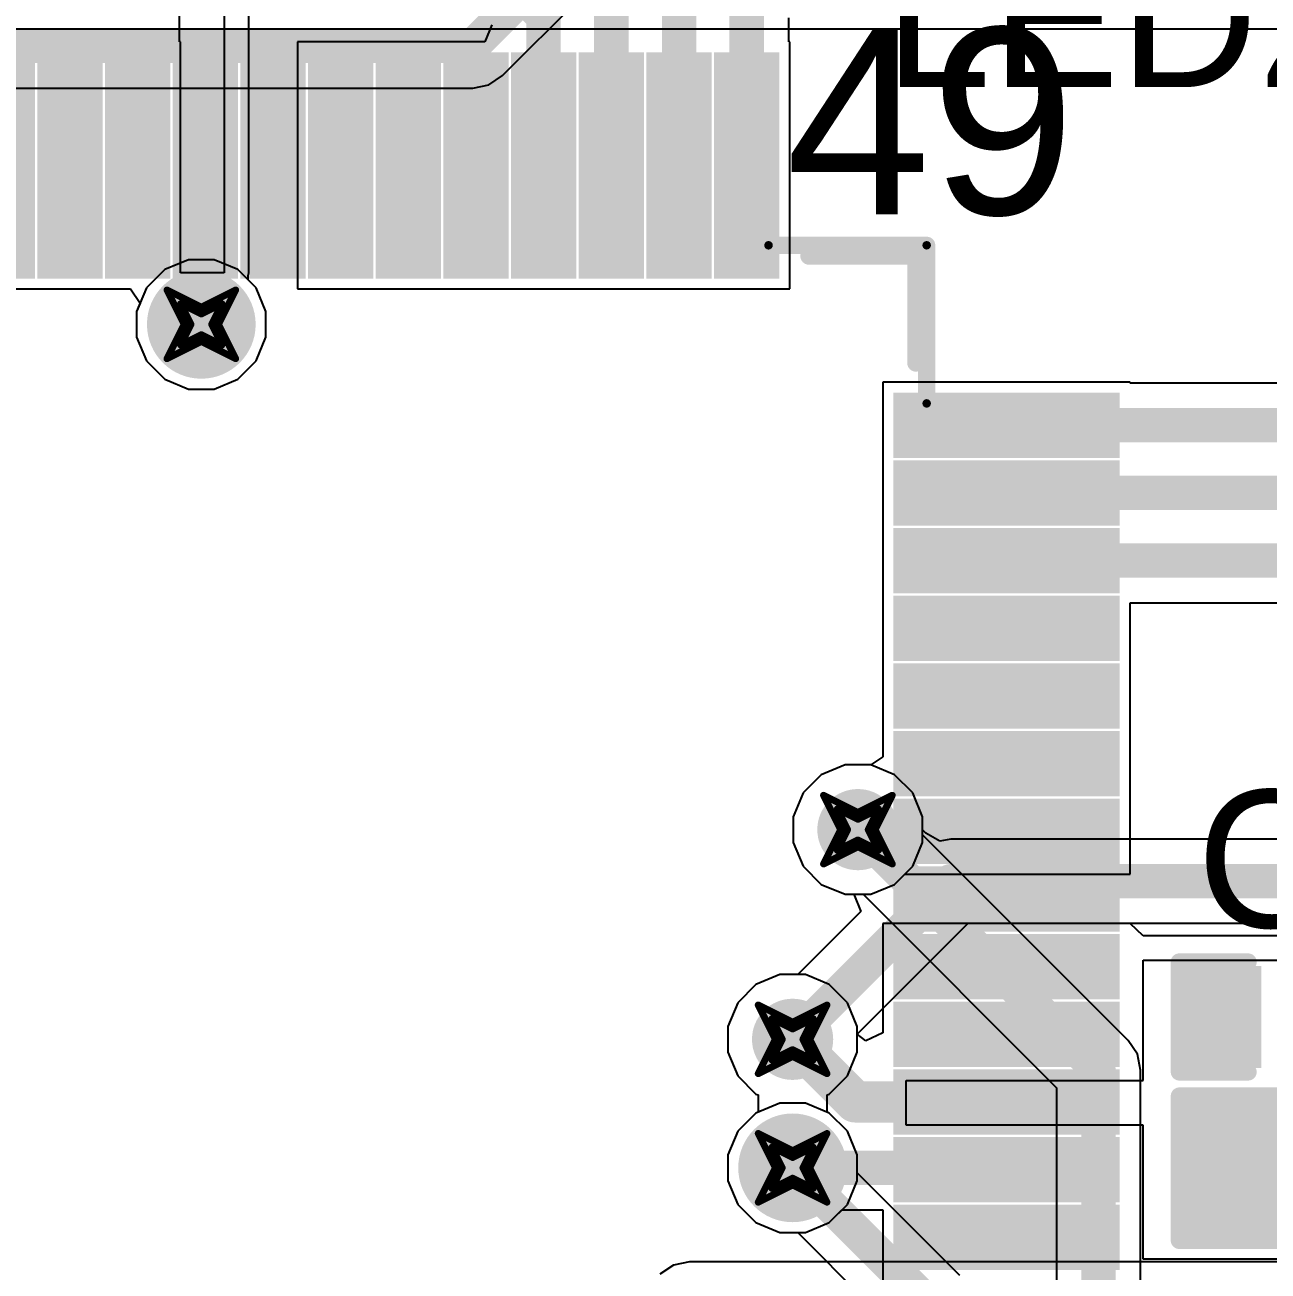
# Model space of a CAD drawing. Header units: inches. Extents: x 0 to 13.9, y -0.2 to 3.4.
# Drawn here: x 1.9377 to 2.2993, y 2.2516 to 2.6141 of the extents above; entities that cross this region are included whole.
import ezdxf

# ---------------------------------------------------------------- set-up
doc = ezdxf.new("R2010")
doc.units = ezdxf.units.IN
doc.header["$MEASUREMENT"] = 0
for name, color, linetype in [('Bottom Layer', 5, 'Continuous'), ('Bottom Solder', 6, 'Continuous'), ('Drill Drawing', 1, 'Continuous'), ('Layer 1', 16, 'Continuous'), ('Layer 2', 76, 'Continuous'), ('Mechanical 4', 56, 'Continuous'), ('Pad Holes', 156, 'Continuous'), ('Top Layer', 1, 'Continuous'), ('Top Overlay', 2, 'Continuous'), ('Top Paste', 8, 'Continuous'), ('Top Solder', 216, 'Continuous'), ('Via Holes', 16, 'Continuous')]:
    doc.layers.add(name, color=color, linetype=linetype)
doc.styles.add('Arial', font='', dxfattribs={"height": 0.2})
doc.styles.get('Arial').set_extended_font_data('Arial')

msp = doc.modelspace()

# ---------------------------------------------------------------- hatches: boundary and pattern name
at = {"layer": 'Bottom Layer'}
h = msp.add_hatch(color=5, dxfattribs=at)
edge = h.paths.add_edge_path()
edge.add_arc((1.989, 2.527), 0.01181, 0, 360)
h = msp.add_hatch(color=5, dxfattribs=at)
edge = h.paths.add_edge_path()
edge.add_arc((2.18, 2.38), 0.01181, 0, 360)
h = msp.add_hatch(color=5, dxfattribs=at)
edge = h.paths.add_edge_path()
edge.add_arc((2.161, 2.319), 0.01181, 0, 360)
h = msp.add_hatch(color=5, dxfattribs=at)
edge = h.paths.add_edge_path()
edge.add_arc((2.161, 2.28161), 0.01181, 0, 360)
at = {"layer": 'Bottom Solder'}
h = msp.add_hatch(color=6, dxfattribs=at)
edge = h.paths.add_edge_path()
edge.add_arc((1.989, 2.527), 0.01581, 0, 360)
h = msp.add_hatch(color=6, dxfattribs=at)
edge = h.paths.add_edge_path()
edge.add_arc((2.161, 2.28161), 0.01581, 0, 360)
at = {"layer": 'Layer 1'}
h = msp.add_hatch(color=16, dxfattribs=at)
edge = h.paths.add_edge_path()
edge.add_arc((1.989, 2.527), 0.01181, 0, 360)
h = msp.add_hatch(color=16, dxfattribs=at)
edge = h.paths.add_edge_path()
edge.add_arc((2.18, 2.38), 0.01181, 0, 360)
h = msp.add_hatch(color=16, dxfattribs=at)
edge = h.paths.add_edge_path()
edge.add_arc((2.161, 2.319), 0.01181, 0, 360)
h = msp.add_hatch(color=16, dxfattribs=at)
edge = h.paths.add_edge_path()
edge.add_arc((2.161, 2.28161), 0.01181, 0, 360)
at = {"layer": 'Layer 2'}
h = msp.add_hatch(color=76, dxfattribs=at)
edge = h.paths.add_edge_path()
edge.add_arc((1.989, 2.527), 0.01181, 0, 360)
h = msp.add_hatch(color=76, dxfattribs=at)
edge = h.paths.add_edge_path()
edge.add_arc((2.18, 2.38), 0.01181, 0, 360)
h = msp.add_hatch(color=76, dxfattribs=at)
edge = h.paths.add_edge_path()
edge.add_arc((2.161, 2.319), 0.01181, 0, 360)
h = msp.add_hatch(color=76, dxfattribs=at)
edge = h.paths.add_edge_path()
edge.add_arc((2.161, 2.28161), 0.01181, 0, 360)
at = {"layer": 'Mechanical 4'}
h = msp.add_hatch(color=56, dxfattribs=at)
edge = h.paths.add_edge_path()
edge.add_arc((2.154, 2.55), 0.00125, 0, 360)
h = msp.add_hatch(color=56, dxfattribs=at)
edge = h.paths.add_edge_path()
edge.add_arc((2.2, 2.55), 0.00125, 0, 360)
h = msp.add_hatch(color=56, dxfattribs=at)
edge = h.paths.add_edge_path()
edge.add_arc((2.2, 2.55), 0.00125, 0, 360)
h = msp.add_hatch(color=56, dxfattribs=at)
edge = h.paths.add_edge_path()
edge.add_arc((2.2, 2.504), 0.00125, 0, 360)
at = {"layer": 'Pad Holes'}
h = msp.add_hatch(color=7, dxfattribs=at)
edge = h.paths.add_edge_path()
edge.add_arc((2.154, 2.55), 0.00125, 0, 360)
h = msp.add_hatch(color=7, dxfattribs=at)
edge = h.paths.add_edge_path()
edge.add_arc((2.2, 2.55), 0.00125, 0, 360)
h = msp.add_hatch(color=7, dxfattribs=at)
edge = h.paths.add_edge_path()
edge.add_arc((2.2, 2.55), 0.00125, 0, 360)
h = msp.add_hatch(color=7, dxfattribs=at)
edge = h.paths.add_edge_path()
edge.add_arc((2.2, 2.504), 0.00125, 0, 360)
at = {"layer": 'Top Layer'}
for points in [[(1.94528, 2.54429), (1.94528, 2.60217), (1.9563, 2.60217), (1.9563, 2.54429)], [(1.96496, 2.54429), (1.96496, 2.60217), (1.97598, 2.60217), (1.97598, 2.54429)], [(1.98465, 2.54429), (1.98465, 2.60217), (1.99567, 2.60217), (1.99567, 2.54429)], [(2.00433, 2.54429), (2.00433, 2.60217), (2.01535, 2.60217), (2.01535, 2.54429)], [(2.02402, 2.54429), (2.02402, 2.60217), (2.03504, 2.60217), (2.03504, 2.54429)], [(2.0437, 2.54429), (2.0437, 2.60217), (2.05472, 2.60217), (2.05472, 2.54429)], [(2.06339, 2.54429), (2.06339, 2.60217), (2.07441, 2.60217), (2.07441, 2.54429)], [(2.08307, 2.54429), (2.08307, 2.60217), (2.09409, 2.60217), (2.09409, 2.54429)], [(2.10276, 2.54429), (2.10276, 2.60217), (2.11378, 2.60217), (2.11378, 2.54429)], [(2.12244, 2.54429), (2.12244, 2.60217), (2.13346, 2.60217), (2.13346, 2.54429)], [(2.14213, 2.54429), (2.14213, 2.60217), (2.15315, 2.60217), (2.15315, 2.54429)], [(2.19429, 2.50315), (2.25217, 2.50315), (2.25217, 2.49213), (2.19429, 2.49213)], [(2.19429, 2.48346), (2.25217, 2.48346), (2.25217, 2.47244), (2.19429, 2.47244)], [(2.19429, 2.46378), (2.25217, 2.46378), (2.25217, 2.45276), (2.19429, 2.45276)], [(2.19429, 2.44409), (2.25217, 2.44409), (2.25217, 2.43307), (2.19429, 2.43307)], [(2.19429, 2.42441), (2.25217, 2.42441), (2.25217, 2.41339), (2.19429, 2.41339)], [(2.19429, 2.40472), (2.25217, 2.40472), (2.25217, 2.3937), (2.19429, 2.3937)], [(2.19429, 2.38504), (2.25217, 2.38504), (2.25217, 2.37402), (2.19429, 2.37402)], [(2.19429, 2.36535), (2.25217, 2.36535), (2.25217, 2.35433), (2.19429, 2.35433)], [(2.19429, 2.34567), (2.25217, 2.34567), (2.25217, 2.33465), (2.19429, 2.33465)], [(2.277, 2.313), (2.277, 2.338), (2.295, 2.338), (2.295, 2.313)], [(2.19429, 2.32598), (2.25217, 2.32598), (2.25217, 2.31496), (2.19429, 2.31496)], [(2.19429, 2.3063), (2.25217, 2.3063), (2.25217, 2.29528), (2.19429, 2.29528)], [(2.3075, 2.299), (2.3075, 2.264), (2.2775, 2.264), (2.2775, 2.299)], [(2.19429, 2.28661), (2.25217, 2.28661), (2.25217, 2.27559), (2.19429, 2.27559)], [(2.19429, 2.26693), (2.25217, 2.26693), (2.25217, 2.25591), (2.19429, 2.25591)]]:
    msp.add_hatch(color=1, dxfattribs=at).paths.add_polyline_path(points)
h = msp.add_hatch(color=1, dxfattribs=at)
edge = h.paths.add_edge_path()
edge.add_arc((1.989, 2.527), 0.01181, 0, 360)
h = msp.add_hatch(color=1, dxfattribs=at)
edge = h.paths.add_edge_path()
edge.add_arc((2.18, 2.38), 0.01181, 0, 360)
h = msp.add_hatch(color=1, dxfattribs=at)
edge = h.paths.add_edge_path()
edge.add_arc((2.161, 2.319), 0.01181, 0, 360)
h = msp.add_hatch(color=1, dxfattribs=at)
edge = h.paths.add_edge_path()
edge.add_arc((2.161, 2.28161), 0.01181, 0, 360)
at = {"layer": 'Top Paste'}
for points in [[(1.94528, 2.54429), (1.94528, 2.60217), (1.9563, 2.60217), (1.9563, 2.54429)], [(1.96496, 2.54429), (1.96496, 2.60217), (1.97598, 2.60217), (1.97598, 2.54429)], [(1.98465, 2.54429), (1.98465, 2.60217), (1.99567, 2.60217), (1.99567, 2.54429)], [(2.00433, 2.54429), (2.00433, 2.60217), (2.01535, 2.60217), (2.01535, 2.54429)], [(2.02402, 2.54429), (2.02402, 2.60217), (2.03504, 2.60217), (2.03504, 2.54429)], [(2.0437, 2.54429), (2.0437, 2.60217), (2.05472, 2.60217), (2.05472, 2.54429)], [(2.06339, 2.54429), (2.06339, 2.60217), (2.07441, 2.60217), (2.07441, 2.54429)], [(2.08307, 2.54429), (2.08307, 2.60217), (2.09409, 2.60217), (2.09409, 2.54429)], [(2.10276, 2.54429), (2.10276, 2.60217), (2.11378, 2.60217), (2.11378, 2.54429)], [(2.12244, 2.54429), (2.12244, 2.60217), (2.13346, 2.60217), (2.13346, 2.54429)], [(2.14213, 2.54429), (2.14213, 2.60217), (2.15315, 2.60217), (2.15315, 2.54429)], [(2.19429, 2.50315), (2.25217, 2.50315), (2.25217, 2.49213), (2.19429, 2.49213)], [(2.19429, 2.48346), (2.25217, 2.48346), (2.25217, 2.47244), (2.19429, 2.47244)], [(2.19429, 2.46378), (2.25217, 2.46378), (2.25217, 2.45276), (2.19429, 2.45276)], [(2.19429, 2.44409), (2.25217, 2.44409), (2.25217, 2.43307), (2.19429, 2.43307)], [(2.19429, 2.42441), (2.25217, 2.42441), (2.25217, 2.41339), (2.19429, 2.41339)], [(2.19429, 2.40472), (2.25217, 2.40472), (2.25217, 2.3937), (2.19429, 2.3937)], [(2.19429, 2.38504), (2.25217, 2.38504), (2.25217, 2.37402), (2.19429, 2.37402)], [(2.19429, 2.36535), (2.25217, 2.36535), (2.25217, 2.35433), (2.19429, 2.35433)], [(2.19429, 2.34567), (2.25217, 2.34567), (2.25217, 2.33465), (2.19429, 2.33465)], [(2.277, 2.313), (2.277, 2.338), (2.295, 2.338), (2.295, 2.313)], [(2.19429, 2.32598), (2.25217, 2.32598), (2.25217, 2.31496), (2.19429, 2.31496)], [(2.19429, 2.3063), (2.25217, 2.3063), (2.25217, 2.29528), (2.19429, 2.29528)], [(2.3075, 2.299), (2.3075, 2.264), (2.2775, 2.264), (2.2775, 2.299)], [(2.19429, 2.28661), (2.25217, 2.28661), (2.25217, 2.27559), (2.19429, 2.27559)], [(2.19429, 2.26693), (2.25217, 2.26693), (2.25217, 2.25591), (2.19429, 2.25591)]]:
    msp.add_hatch(color=8, dxfattribs=at).paths.add_polyline_path(points)
at = {"layer": 'Top Solder'}
for points in [[(1.92159, 2.54029), (1.92159, 2.60617), (1.94061, 2.60617), (1.94061, 2.54029)], [(1.94128, 2.54029), (1.94128, 2.60617), (1.9603, 2.60617), (1.9603, 2.54029)], [(1.96096, 2.54029), (1.96096, 2.60617), (1.97998, 2.60617), (1.97998, 2.54029)], [(1.98065, 2.54029), (1.98065, 2.60617), (1.99967, 2.60617), (1.99967, 2.54029)], [(2.00033, 2.54029), (2.00033, 2.60617), (2.01935, 2.60617), (2.01935, 2.54029)], [(2.02002, 2.54029), (2.02002, 2.60617), (2.03904, 2.60617), (2.03904, 2.54029)], [(2.0397, 2.54029), (2.0397, 2.60617), (2.05872, 2.60617), (2.05872, 2.54029)], [(2.05939, 2.54029), (2.05939, 2.60617), (2.07841, 2.60617), (2.07841, 2.54029)], [(2.07907, 2.54029), (2.07907, 2.60617), (2.09809, 2.60617), (2.09809, 2.54029)], [(2.09876, 2.54029), (2.09876, 2.60617), (2.11778, 2.60617), (2.11778, 2.54029)], [(2.11844, 2.54029), (2.11844, 2.60617), (2.13746, 2.60617), (2.13746, 2.54029)], [(2.13813, 2.54029), (2.13813, 2.60617), (2.15715, 2.60617), (2.15715, 2.54029)], [(2.19029, 2.50715), (2.25617, 2.50715), (2.25617, 2.48813), (2.19029, 2.48813)], [(2.19029, 2.48746), (2.25617, 2.48746), (2.25617, 2.46844), (2.19029, 2.46844)], [(2.19029, 2.46778), (2.25617, 2.46778), (2.25617, 2.44876), (2.19029, 2.44876)], [(2.19029, 2.44809), (2.25617, 2.44809), (2.25617, 2.42907), (2.19029, 2.42907)], [(2.19029, 2.42841), (2.25617, 2.42841), (2.25617, 2.40939), (2.19029, 2.40939)], [(2.19029, 2.40872), (2.25617, 2.40872), (2.25617, 2.3897), (2.19029, 2.3897)], [(2.19029, 2.38904), (2.25617, 2.38904), (2.25617, 2.37002), (2.19029, 2.37002)], [(2.19029, 2.36935), (2.25617, 2.36935), (2.25617, 2.35033), (2.19029, 2.35033)], [(2.19029, 2.34967), (2.25617, 2.34967), (2.25617, 2.33065), (2.19029, 2.33065)], [(2.27464, 2.31064), (2.27464, 2.34036), (2.29736, 2.34036), (2.29736, 2.31064)], [(2.19029, 2.32998), (2.25617, 2.32998), (2.25617, 2.31096), (2.19029, 2.31096)], [(2.19029, 2.3103), (2.25617, 2.3103), (2.25617, 2.29128), (2.19029, 2.29128)], [(2.30986, 2.30136), (2.30986, 2.26164), (2.27514, 2.26164), (2.27514, 2.30136)], [(2.19029, 2.29061), (2.25617, 2.29061), (2.25617, 2.27159), (2.19029, 2.27159)], [(2.19029, 2.27093), (2.25617, 2.27093), (2.25617, 2.25191), (2.19029, 2.25191)]]:
    msp.add_hatch(color=216, dxfattribs=at).paths.add_polyline_path(points)
h = msp.add_hatch(color=216, dxfattribs=at)
edge = h.paths.add_edge_path()
edge.add_arc((1.989, 2.527), 0.01581, 0, 360)
h = msp.add_hatch(color=216, dxfattribs=at)
edge = h.paths.add_edge_path()
edge.add_arc((2.161, 2.28161), 0.01581, 0, 360)
at = {"layer": 'Via Holes'}
h = msp.add_hatch(color=7, dxfattribs=at)
edge = h.paths.add_edge_path()
edge.add_arc((1.989, 2.527), 0.00591, 0, 360)
h = msp.add_hatch(color=7, dxfattribs=at)
edge = h.paths.add_edge_path()
edge.add_arc((2.18, 2.38), 0.00591, 0, 360)
h = msp.add_hatch(color=7, dxfattribs=at)
edge = h.paths.add_edge_path()
edge.add_arc((2.161, 2.319), 0.00591, 0, 360)
h = msp.add_hatch(color=7, dxfattribs=at)
edge = h.paths.add_edge_path()
edge.add_arc((2.161, 2.28161), 0.00591, 0, 360)

# ---------------------------------------------------------------- linework, layer by layer
at = {"layer": 'Bottom Layer'}
for p, q in [((1.98526, 2.54581), (1.97834, 2.54295)), ((1.99274, 2.54581), (1.98526, 2.54581)), ((1.99966, 2.54295), (1.99274, 2.54581)), ((1.97834, 2.54295), (1.97305, 2.53766)), ((2.00495, 2.53766), (1.99966, 2.54295)), ((1.97305, 2.53766), (1.97019, 2.53074)), ((2.00781, 2.53074), (2.00495, 2.53766)), ((1.97019, 2.53074), (1.97019, 2.52326)), ((2.00781, 2.52326), (2.00781, 2.53074)), ((1.97019, 2.52326), (1.97305, 2.51634)), ((2.00495, 2.51634), (2.00781, 2.52326)), ((1.97305, 2.51634), (1.97834, 2.51105)), ((1.99966, 2.51105), (2.00495, 2.51634)), ((1.97834, 2.51105), (1.98526, 2.50819)), ((1.99274, 2.50819), (1.99966, 2.51105)), ((1.98526, 2.50819), (1.99274, 2.50819)), ((2.17626, 2.39881), (2.16934, 2.39595)), ((2.18374, 2.39881), (2.17626, 2.39881)), ((2.19066, 2.39595), (2.18374, 2.39881)), ((2.16934, 2.39595), (2.16405, 2.39066)), ((2.19595, 2.39066), (2.19066, 2.39595)), ((2.16405, 2.39066), (2.16119, 2.38374)), ((2.19881, 2.38374), (2.19595, 2.39066)), ((2.16119, 2.38374), (2.16119, 2.37626)), ((2.19881, 2.37997), (2.19881, 2.38374)), ((2.1998, 2.37894), (2.19881, 2.37997)), ((2.20381, 2.3766), (2.1998, 2.37894)), ((2.16119, 2.37626), (2.16405, 2.36934)), ((2.207, 2.37724), (2.20381, 2.3766)), ((3.74363, 2.37724), (2.207, 2.37724)), ((2.16405, 2.36934), (2.16934, 2.36405)), ((2.16934, 2.36405), (2.17626, 2.36119)), ((2.17626, 2.36119), (2.17881, 2.36119)), ((2.17881, 2.36119), (2.18089, 2.35619)), ((2.18089, 2.35619), (2.16251, 2.33781)), ((2.17981, 2.32051), (2.21207, 2.35276)), ((2.21207, 2.35276), (3.74363, 2.35276)), ((2.15034, 2.33495), (2.14505, 2.32966)), ((2.15726, 2.33781), (2.15034, 2.33495)), ((2.16251, 2.33781), (2.15726, 2.33781)), ((2.14505, 2.32966), (2.14219, 2.32274)), ((2.14219, 2.32274), (2.14219, 2.31526)), ((2.17981, 2.31526), (2.17981, 2.32051)), ((2.14219, 2.31526), (2.14505, 2.30834)), ((2.17695, 2.30834), (2.17981, 2.31526)), ((2.14505, 2.30834), (2.15034, 2.30305)), ((2.17166, 2.30305), (2.17695, 2.30834)), ((2.15034, 2.30305), (2.15094, 2.30281)), ((2.15094, 2.30281), (2.15094, 2.29781)), ((2.17106, 2.30281), (2.17166, 2.30305)), ((2.17106, 2.29781), (2.17106, 2.30281)), ((2.15034, 2.29756), (2.14505, 2.29227)), ((2.15094, 2.29781), (2.15034, 2.29756)), ((2.17166, 2.29756), (2.17106, 2.29781)), ((2.17695, 2.29227), (2.17166, 2.29756)), ((2.14505, 2.29227), (2.14219, 2.28536)), ((2.17981, 2.28536), (2.17695, 2.29227)), ((2.14219, 2.28536), (2.14219, 2.27787)), ((2.17981, 2.27787), (2.17981, 2.28536)), ((2.14219, 2.27787), (2.14505, 2.27096)), ((2.17695, 2.27096), (2.17981, 2.27787)), ((2.14505, 2.27096), (2.15034, 2.26567)), ((2.17166, 2.26567), (2.17695, 2.27096)), ((2.15034, 2.26567), (2.15726, 2.2628)), ((2.15726, 2.2628), (2.16474, 2.2628)), ((2.16474, 2.2628), (2.17166, 2.26567)), ((2.12632, 2.2533), (2.12235, 2.25065)), ((2.131, 2.25424), (2.12632, 2.2533)), ((3.85993, 2.25424), (2.131, 2.25424))]:
    msp.add_line(p, q, dxfattribs=at)
for points in [[(2.161, 2.319, 0.01, 0.01, 0), (2.207, 2.365, 0.01, 0.01, 0)], [(2.207, 2.365, 0.01, 0.01, 0), (3.758, 2.365, 0.01, 0.01, 0)]]:
    msp.add_lwpolyline(points, format="xyseb", dxfattribs=at)
for points in [[(2.2045, 2.365, 0.005, 0.005, 1), (2.2095, 2.365, 0.005, 0.005, 1)], [(2.2045, 2.365, 0.005, 0.005, 1), (2.2095, 2.365, 0.005, 0.005, 1)], [(2.1585, 2.319, 0.005, 0.005, 1), (2.1635, 2.319, 0.005, 0.005, 1)]]:
    msp.add_lwpolyline(points, format="xyseb", close=True, dxfattribs=at)
at = {"layer": 'Drill Drawing'}
for points in [[(1.979, 2.537, 0.002, 0.002, 0), (1.989, 2.532, 0.002, 0.002, 0)], [(1.979, 2.537, 0.002, 0.002, 0), (1.984, 2.527, 0.002, 0.002, 0)], [(1.989, 2.532, 0.002, 0.002, 0), (1.999, 2.537, 0.002, 0.002, 0)], [(1.994, 2.527, 0.002, 0.002, 0), (1.999, 2.537, 0.002, 0.002, 0)], [(1.983, 2.533, 0.002, 0.002, 0), (1.989, 2.53, 0.002, 0.002, 0)], [(1.983, 2.533, 0.002, 0.002, 0), (1.986, 2.527, 0.002, 0.002, 0)], [(1.989, 2.53, 0.002, 0.002, 0), (1.995, 2.533, 0.002, 0.002, 0)], [(1.992, 2.527, 0.002, 0.002, 0), (1.995, 2.533, 0.002, 0.002, 0)], [(1.979, 2.517, 0.002, 0.002, 0), (1.984, 2.527, 0.002, 0.002, 0)], [(1.983, 2.521, 0.002, 0.002, 0), (1.986, 2.527, 0.002, 0.002, 0)], [(1.992, 2.527, 0.002, 0.002, 0), (1.995, 2.521, 0.002, 0.002, 0)], [(1.994, 2.527, 0.002, 0.002, 0), (1.999, 2.517, 0.002, 0.002, 0)], [(1.983, 2.521, 0.002, 0.002, 0), (1.989, 2.524, 0.002, 0.002, 0)], [(1.989, 2.524, 0.002, 0.002, 0), (1.995, 2.521, 0.002, 0.002, 0)], [(1.979, 2.517, 0.002, 0.002, 0), (1.989, 2.522, 0.002, 0.002, 0)], [(1.989, 2.522, 0.002, 0.002, 0), (1.999, 2.517, 0.002, 0.002, 0)], [(2.17, 2.39, 0.002, 0.002, 0), (2.18, 2.385, 0.002, 0.002, 0)], [(2.17, 2.39, 0.002, 0.002, 0), (2.175, 2.38, 0.002, 0.002, 0)], [(2.18, 2.385, 0.002, 0.002, 0), (2.19, 2.39, 0.002, 0.002, 0)], [(2.185, 2.38, 0.002, 0.002, 0), (2.19, 2.39, 0.002, 0.002, 0)], [(2.174, 2.386, 0.002, 0.002, 0), (2.18, 2.383, 0.002, 0.002, 0)], [(2.174, 2.386, 0.002, 0.002, 0), (2.177, 2.38, 0.002, 0.002, 0)], [(2.18, 2.383, 0.002, 0.002, 0), (2.186, 2.386, 0.002, 0.002, 0)], [(2.183, 2.38, 0.002, 0.002, 0), (2.186, 2.386, 0.002, 0.002, 0)], [(2.17, 2.37, 0.002, 0.002, 0), (2.175, 2.38, 0.002, 0.002, 0)], [(2.174, 2.374, 0.002, 0.002, 0), (2.177, 2.38, 0.002, 0.002, 0)], [(2.183, 2.38, 0.002, 0.002, 0), (2.186, 2.374, 0.002, 0.002, 0)], [(2.185, 2.38, 0.002, 0.002, 0), (2.19, 2.37, 0.002, 0.002, 0)], [(2.17, 2.37, 0.002, 0.002, 0), (2.18, 2.375, 0.002, 0.002, 0)], [(2.174, 2.374, 0.002, 0.002, 0), (2.18, 2.377, 0.002, 0.002, 0)], [(2.18, 2.377, 0.002, 0.002, 0), (2.186, 2.374, 0.002, 0.002, 0)], [(2.18, 2.375, 0.002, 0.002, 0), (2.19, 2.37, 0.002, 0.002, 0)], [(2.151, 2.329, 0.002, 0.002, 0), (2.161, 2.324, 0.002, 0.002, 0)], [(2.151, 2.329, 0.002, 0.002, 0), (2.156, 2.319, 0.002, 0.002, 0)], [(2.161, 2.324, 0.002, 0.002, 0), (2.171, 2.329, 0.002, 0.002, 0)], [(2.166, 2.319, 0.002, 0.002, 0), (2.171, 2.329, 0.002, 0.002, 0)], [(2.155, 2.325, 0.002, 0.002, 0), (2.161, 2.322, 0.002, 0.002, 0)], [(2.155, 2.325, 0.002, 0.002, 0), (2.158, 2.319, 0.002, 0.002, 0)], [(2.161, 2.322, 0.002, 0.002, 0), (2.167, 2.325, 0.002, 0.002, 0)], [(2.164, 2.319, 0.002, 0.002, 0), (2.167, 2.325, 0.002, 0.002, 0)], [(2.151, 2.309, 0.002, 0.002, 0), (2.156, 2.319, 0.002, 0.002, 0)], [(2.155, 2.313, 0.002, 0.002, 0), (2.158, 2.319, 0.002, 0.002, 0)], [(2.155, 2.313, 0.002, 0.002, 0), (2.161, 2.316, 0.002, 0.002, 0)], [(2.161, 2.316, 0.002, 0.002, 0), (2.167, 2.313, 0.002, 0.002, 0)], [(2.164, 2.319, 0.002, 0.002, 0), (2.167, 2.313, 0.002, 0.002, 0)], [(2.166, 2.319, 0.002, 0.002, 0), (2.171, 2.309, 0.002, 0.002, 0)], [(2.151, 2.309, 0.002, 0.002, 0), (2.161, 2.314, 0.002, 0.002, 0)], [(2.161, 2.314, 0.002, 0.002, 0), (2.171, 2.309, 0.002, 0.002, 0)], [(2.151, 2.29161, 0.002, 0.002, 0), (2.161, 2.28661, 0.002, 0.002, 0)], [(2.151, 2.29161, 0.002, 0.002, 0), (2.156, 2.28161, 0.002, 0.002, 0)], [(2.161, 2.28661, 0.002, 0.002, 0), (2.171, 2.29161, 0.002, 0.002, 0)], [(2.166, 2.28161, 0.002, 0.002, 0), (2.171, 2.29161, 0.002, 0.002, 0)], [(2.155, 2.28761, 0.002, 0.002, 0), (2.161, 2.28461, 0.002, 0.002, 0)], [(2.155, 2.28761, 0.002, 0.002, 0), (2.158, 2.28161, 0.002, 0.002, 0)], [(2.161, 2.28461, 0.002, 0.002, 0), (2.167, 2.28761, 0.002, 0.002, 0)], [(2.164, 2.28161, 0.002, 0.002, 0), (2.167, 2.28761, 0.002, 0.002, 0)], [(2.151, 2.27161, 0.002, 0.002, 0), (2.156, 2.28161, 0.002, 0.002, 0)], [(2.155, 2.27561, 0.002, 0.002, 0), (2.158, 2.28161, 0.002, 0.002, 0)], [(2.164, 2.28161, 0.002, 0.002, 0), (2.167, 2.27561, 0.002, 0.002, 0)], [(2.166, 2.28161, 0.002, 0.002, 0), (2.171, 2.27161, 0.002, 0.002, 0)], [(2.151, 2.27161, 0.002, 0.002, 0), (2.161, 2.27661, 0.002, 0.002, 0)], [(2.155, 2.27561, 0.002, 0.002, 0), (2.161, 2.27861, 0.002, 0.002, 0)], [(2.161, 2.27861, 0.002, 0.002, 0), (2.167, 2.27561, 0.002, 0.002, 0)], [(2.161, 2.27661, 0.002, 0.002, 0), (2.171, 2.27161, 0.002, 0.002, 0)]]:
    msp.add_lwpolyline(points, format="xyseb", dxfattribs=at)
for points in [[(1.9785, 2.537, 0.001, 0.001, 1), (1.9795, 2.537, 0.001, 0.001, 1)], [(1.9785, 2.537, 0.001, 0.001, 1), (1.9795, 2.537, 0.001, 0.001, 1)], [(1.9985, 2.537, 0.001, 0.001, 1), (1.9995, 2.537, 0.001, 0.001, 1)], [(1.9985, 2.537, 0.001, 0.001, 1), (1.9995, 2.537, 0.001, 0.001, 1)], [(1.9825, 2.533, 0.001, 0.001, 1), (1.9835, 2.533, 0.001, 0.001, 1)], [(1.9825, 2.533, 0.001, 0.001, 1), (1.9835, 2.533, 0.001, 0.001, 1)], [(1.9885, 2.532, 0.001, 0.001, 1), (1.9895, 2.532, 0.001, 0.001, 1)], [(1.9885, 2.532, 0.001, 0.001, 1), (1.9895, 2.532, 0.001, 0.001, 1)], [(1.9885, 2.53, 0.001, 0.001, 1), (1.9895, 2.53, 0.001, 0.001, 1)], [(1.9885, 2.53, 0.001, 0.001, 1), (1.9895, 2.53, 0.001, 0.001, 1)], [(1.9945, 2.533, 0.001, 0.001, 1), (1.9955, 2.533, 0.001, 0.001, 1)], [(1.9945, 2.533, 0.001, 0.001, 1), (1.9955, 2.533, 0.001, 0.001, 1)], [(1.9835, 2.527, 0.001, 0.001, 1), (1.9845, 2.527, 0.001, 0.001, 1)], [(1.9835, 2.527, 0.001, 0.001, 1), (1.9845, 2.527, 0.001, 0.001, 1)], [(1.9855, 2.527, 0.001, 0.001, 1), (1.9865, 2.527, 0.001, 0.001, 1)], [(1.9855, 2.527, 0.001, 0.001, 1), (1.9865, 2.527, 0.001, 0.001, 1)], [(1.9915, 2.527, 0.001, 0.001, 1), (1.9925, 2.527, 0.001, 0.001, 1)], [(1.9915, 2.527, 0.001, 0.001, 1), (1.9925, 2.527, 0.001, 0.001, 1)], [(1.9935, 2.527, 0.001, 0.001, 1), (1.9945, 2.527, 0.001, 0.001, 1)], [(1.9935, 2.527, 0.001, 0.001, 1), (1.9945, 2.527, 0.001, 0.001, 1)], [(1.9885, 2.524, 0.001, 0.001, 1), (1.9895, 2.524, 0.001, 0.001, 1)], [(1.9885, 2.524, 0.001, 0.001, 1), (1.9895, 2.524, 0.001, 0.001, 1)], [(1.9825, 2.521, 0.001, 0.001, 1), (1.9835, 2.521, 0.001, 0.001, 1)], [(1.9825, 2.521, 0.001, 0.001, 1), (1.9835, 2.521, 0.001, 0.001, 1)], [(1.9885, 2.522, 0.001, 0.001, 1), (1.9895, 2.522, 0.001, 0.001, 1)], [(1.9885, 2.522, 0.001, 0.001, 1), (1.9895, 2.522, 0.001, 0.001, 1)], [(1.9945, 2.521, 0.001, 0.001, 1), (1.9955, 2.521, 0.001, 0.001, 1)], [(1.9945, 2.521, 0.001, 0.001, 1), (1.9955, 2.521, 0.001, 0.001, 1)], [(1.9785, 2.517, 0.001, 0.001, 1), (1.9795, 2.517, 0.001, 0.001, 1)], [(1.9785, 2.517, 0.001, 0.001, 1), (1.9795, 2.517, 0.001, 0.001, 1)], [(1.9985, 2.517, 0.001, 0.001, 1), (1.9995, 2.517, 0.001, 0.001, 1)], [(1.9985, 2.517, 0.001, 0.001, 1), (1.9995, 2.517, 0.001, 0.001, 1)], [(2.1695, 2.39, 0.001, 0.001, 1), (2.1705, 2.39, 0.001, 0.001, 1)], [(2.1695, 2.39, 0.001, 0.001, 1), (2.1705, 2.39, 0.001, 0.001, 1)], [(2.1895, 2.39, 0.001, 0.001, 1), (2.1905, 2.39, 0.001, 0.001, 1)], [(2.1895, 2.39, 0.001, 0.001, 1), (2.1905, 2.39, 0.001, 0.001, 1)], [(2.1735, 2.386, 0.001, 0.001, 1), (2.1745, 2.386, 0.001, 0.001, 1)], [(2.1735, 2.386, 0.001, 0.001, 1), (2.1745, 2.386, 0.001, 0.001, 1)], [(2.1795, 2.385, 0.001, 0.001, 1), (2.1805, 2.385, 0.001, 0.001, 1)], [(2.1795, 2.385, 0.001, 0.001, 1), (2.1805, 2.385, 0.001, 0.001, 1)], [(2.1855, 2.386, 0.001, 0.001, 1), (2.1865, 2.386, 0.001, 0.001, 1)], [(2.1855, 2.386, 0.001, 0.001, 1), (2.1865, 2.386, 0.001, 0.001, 1)], [(2.1795, 2.383, 0.001, 0.001, 1), (2.1805, 2.383, 0.001, 0.001, 1)], [(2.1795, 2.383, 0.001, 0.001, 1), (2.1805, 2.383, 0.001, 0.001, 1)], [(2.1745, 2.38, 0.001, 0.001, 1), (2.1755, 2.38, 0.001, 0.001, 1)], [(2.1745, 2.38, 0.001, 0.001, 1), (2.1755, 2.38, 0.001, 0.001, 1)], [(2.1765, 2.38, 0.001, 0.001, 1), (2.1775, 2.38, 0.001, 0.001, 1)], [(2.1765, 2.38, 0.001, 0.001, 1), (2.1775, 2.38, 0.001, 0.001, 1)], [(2.1825, 2.38, 0.001, 0.001, 1), (2.1835, 2.38, 0.001, 0.001, 1)], [(2.1825, 2.38, 0.001, 0.001, 1), (2.1835, 2.38, 0.001, 0.001, 1)], [(2.1845, 2.38, 0.001, 0.001, 1), (2.1855, 2.38, 0.001, 0.001, 1)], [(2.1845, 2.38, 0.001, 0.001, 1), (2.1855, 2.38, 0.001, 0.001, 1)], [(2.1735, 2.374, 0.001, 0.001, 1), (2.1745, 2.374, 0.001, 0.001, 1)], [(2.1735, 2.374, 0.001, 0.001, 1), (2.1745, 2.374, 0.001, 0.001, 1)], [(2.1795, 2.377, 0.001, 0.001, 1), (2.1805, 2.377, 0.001, 0.001, 1)], [(2.1795, 2.377, 0.001, 0.001, 1), (2.1805, 2.377, 0.001, 0.001, 1)], [(2.1795, 2.375, 0.001, 0.001, 1), (2.1805, 2.375, 0.001, 0.001, 1)], [(2.1795, 2.375, 0.001, 0.001, 1), (2.1805, 2.375, 0.001, 0.001, 1)], [(2.1855, 2.374, 0.001, 0.001, 1), (2.1865, 2.374, 0.001, 0.001, 1)], [(2.1855, 2.374, 0.001, 0.001, 1), (2.1865, 2.374, 0.001, 0.001, 1)], [(2.1695, 2.37, 0.001, 0.001, 1), (2.1705, 2.37, 0.001, 0.001, 1)], [(2.1695, 2.37, 0.001, 0.001, 1), (2.1705, 2.37, 0.001, 0.001, 1)], [(2.1895, 2.37, 0.001, 0.001, 1), (2.1905, 2.37, 0.001, 0.001, 1)], [(2.1895, 2.37, 0.001, 0.001, 1), (2.1905, 2.37, 0.001, 0.001, 1)], [(2.1505, 2.329, 0.001, 0.001, 1), (2.1515, 2.329, 0.001, 0.001, 1)], [(2.1505, 2.329, 0.001, 0.001, 1), (2.1515, 2.329, 0.001, 0.001, 1)], [(2.1705, 2.329, 0.001, 0.001, 1), (2.1715, 2.329, 0.001, 0.001, 1)], [(2.1705, 2.329, 0.001, 0.001, 1), (2.1715, 2.329, 0.001, 0.001, 1)], [(2.1545, 2.325, 0.001, 0.001, 1), (2.1555, 2.325, 0.001, 0.001, 1)], [(2.1545, 2.325, 0.001, 0.001, 1), (2.1555, 2.325, 0.001, 0.001, 1)], [(2.1605, 2.324, 0.001, 0.001, 1), (2.1615, 2.324, 0.001, 0.001, 1)], [(2.1605, 2.324, 0.001, 0.001, 1), (2.1615, 2.324, 0.001, 0.001, 1)], [(2.1665, 2.325, 0.001, 0.001, 1), (2.1675, 2.325, 0.001, 0.001, 1)], [(2.1665, 2.325, 0.001, 0.001, 1), (2.1675, 2.325, 0.001, 0.001, 1)], [(2.1605, 2.322, 0.001, 0.001, 1), (2.1615, 2.322, 0.001, 0.001, 1)], [(2.1605, 2.322, 0.001, 0.001, 1), (2.1615, 2.322, 0.001, 0.001, 1)], [(2.1555, 2.319, 0.001, 0.001, 1), (2.1565, 2.319, 0.001, 0.001, 1)], [(2.1555, 2.319, 0.001, 0.001, 1), (2.1565, 2.319, 0.001, 0.001, 1)], [(2.1575, 2.319, 0.001, 0.001, 1), (2.1585, 2.319, 0.001, 0.001, 1)], [(2.1575, 2.319, 0.001, 0.001, 1), (2.1585, 2.319, 0.001, 0.001, 1)], [(2.1605, 2.316, 0.001, 0.001, 1), (2.1615, 2.316, 0.001, 0.001, 1)], [(2.1605, 2.316, 0.001, 0.001, 1), (2.1615, 2.316, 0.001, 0.001, 1)], [(2.1635, 2.319, 0.001, 0.001, 1), (2.1645, 2.319, 0.001, 0.001, 1)], [(2.1635, 2.319, 0.001, 0.001, 1), (2.1645, 2.319, 0.001, 0.001, 1)], [(2.1655, 2.319, 0.001, 0.001, 1), (2.1665, 2.319, 0.001, 0.001, 1)], [(2.1655, 2.319, 0.001, 0.001, 1), (2.1665, 2.319, 0.001, 0.001, 1)], [(2.1545, 2.313, 0.001, 0.001, 1), (2.1555, 2.313, 0.001, 0.001, 1)], [(2.1545, 2.313, 0.001, 0.001, 1), (2.1555, 2.313, 0.001, 0.001, 1)], [(2.1605, 2.314, 0.001, 0.001, 1), (2.1615, 2.314, 0.001, 0.001, 1)], [(2.1605, 2.314, 0.001, 0.001, 1), (2.1615, 2.314, 0.001, 0.001, 1)], [(2.1665, 2.313, 0.001, 0.001, 1), (2.1675, 2.313, 0.001, 0.001, 1)], [(2.1665, 2.313, 0.001, 0.001, 1), (2.1675, 2.313, 0.001, 0.001, 1)], [(2.1505, 2.309, 0.001, 0.001, 1), (2.1515, 2.309, 0.001, 0.001, 1)], [(2.1505, 2.309, 0.001, 0.001, 1), (2.1515, 2.309, 0.001, 0.001, 1)], [(2.1705, 2.309, 0.001, 0.001, 1), (2.1715, 2.309, 0.001, 0.001, 1)], [(2.1705, 2.309, 0.001, 0.001, 1), (2.1715, 2.309, 0.001, 0.001, 1)], [(2.1505, 2.29161, 0.001, 0.001, 1), (2.1515, 2.29161, 0.001, 0.001, 1)], [(2.1505, 2.29161, 0.001, 0.001, 1), (2.1515, 2.29161, 0.001, 0.001, 1)], [(2.1705, 2.29161, 0.001, 0.001, 1), (2.1715, 2.29161, 0.001, 0.001, 1)], [(2.1705, 2.29161, 0.001, 0.001, 1), (2.1715, 2.29161, 0.001, 0.001, 1)], [(2.1545, 2.28761, 0.001, 0.001, 1), (2.1555, 2.28761, 0.001, 0.001, 1)], [(2.1545, 2.28761, 0.001, 0.001, 1), (2.1555, 2.28761, 0.001, 0.001, 1)], [(2.1605, 2.28661, 0.001, 0.001, 1), (2.1615, 2.28661, 0.001, 0.001, 1)], [(2.1605, 2.28661, 0.001, 0.001, 1), (2.1615, 2.28661, 0.001, 0.001, 1)], [(2.1665, 2.28761, 0.001, 0.001, 1), (2.1675, 2.28761, 0.001, 0.001, 1)], [(2.1665, 2.28761, 0.001, 0.001, 1), (2.1675, 2.28761, 0.001, 0.001, 1)], [(2.1605, 2.28461, 0.001, 0.001, 1), (2.1615, 2.28461, 0.001, 0.001, 1)], [(2.1605, 2.28461, 0.001, 0.001, 1), (2.1615, 2.28461, 0.001, 0.001, 1)], [(2.1555, 2.28161, 0.001, 0.001, 1), (2.1565, 2.28161, 0.001, 0.001, 1)], [(2.1555, 2.28161, 0.001, 0.001, 1), (2.1565, 2.28161, 0.001, 0.001, 1)], [(2.1575, 2.28161, 0.001, 0.001, 1), (2.1585, 2.28161, 0.001, 0.001, 1)], [(2.1575, 2.28161, 0.001, 0.001, 1), (2.1585, 2.28161, 0.001, 0.001, 1)], [(2.1635, 2.28161, 0.001, 0.001, 1), (2.1645, 2.28161, 0.001, 0.001, 1)], [(2.1635, 2.28161, 0.001, 0.001, 1), (2.1645, 2.28161, 0.001, 0.001, 1)], [(2.1655, 2.28161, 0.001, 0.001, 1), (2.1665, 2.28161, 0.001, 0.001, 1)], [(2.1655, 2.28161, 0.001, 0.001, 1), (2.1665, 2.28161, 0.001, 0.001, 1)], [(2.1605, 2.27861, 0.001, 0.001, 1), (2.1615, 2.27861, 0.001, 0.001, 1)], [(2.1605, 2.27861, 0.001, 0.001, 1), (2.1615, 2.27861, 0.001, 0.001, 1)], [(2.1605, 2.27661, 0.001, 0.001, 1), (2.1615, 2.27661, 0.001, 0.001, 1)], [(2.1605, 2.27661, 0.001, 0.001, 1), (2.1615, 2.27661, 0.001, 0.001, 1)], [(2.1545, 2.27561, 0.001, 0.001, 1), (2.1555, 2.27561, 0.001, 0.001, 1)], [(2.1545, 2.27561, 0.001, 0.001, 1), (2.1555, 2.27561, 0.001, 0.001, 1)], [(2.1665, 2.27561, 0.001, 0.001, 1), (2.1675, 2.27561, 0.001, 0.001, 1)], [(2.1665, 2.27561, 0.001, 0.001, 1), (2.1675, 2.27561, 0.001, 0.001, 1)], [(2.1505, 2.27161, 0.001, 0.001, 1), (2.1515, 2.27161, 0.001, 0.001, 1)], [(2.1505, 2.27161, 0.001, 0.001, 1), (2.1515, 2.27161, 0.001, 0.001, 1)], [(2.1705, 2.27161, 0.001, 0.001, 1), (2.1715, 2.27161, 0.001, 0.001, 1)], [(2.1705, 2.27161, 0.001, 0.001, 1), (2.1715, 2.27161, 0.001, 0.001, 1)]]:
    msp.add_lwpolyline(points, format="xyseb", close=True, dxfattribs=at)
at = {"layer": 'Layer 1'}
for p, q in [((2.07665, 2.59935), (2.09865, 2.62135)), ((2.068, 2.59576), (2.07268, 2.5967)), ((2.07268, 2.5967), (2.07665, 2.59935)), ((1.53709, 2.59576), (2.068, 2.59576)), ((1.98526, 2.54581), (1.97834, 2.54295)), ((1.99274, 2.54581), (1.98526, 2.54581)), ((1.99966, 2.54295), (1.99274, 2.54581)), ((1.97834, 2.54295), (1.97305, 2.53766)), ((2.00495, 2.53766), (1.99966, 2.54295)), ((1.97305, 2.53766), (1.97019, 2.53074)), ((2.00781, 2.53074), (2.00495, 2.53766)), ((1.97019, 2.53074), (1.97019, 2.52326)), ((2.00781, 2.52326), (2.00781, 2.53074)), ((1.97019, 2.52326), (1.97305, 2.51634)), ((2.00495, 2.51634), (2.00781, 2.52326)), ((1.97305, 2.51634), (1.97834, 2.51105)), ((1.99966, 2.51105), (2.00495, 2.51634)), ((1.97834, 2.51105), (1.98526, 2.50819)), ((1.99274, 2.50819), (1.99966, 2.51105)), ((1.98526, 2.50819), (1.99274, 2.50819)), ((2.17626, 2.39881), (2.16934, 2.39595)), ((2.18374, 2.39881), (2.17626, 2.39881)), ((2.19066, 2.39595), (2.18374, 2.39881)), ((2.16934, 2.39595), (2.16405, 2.39066)), ((2.19595, 2.39066), (2.19066, 2.39595)), ((2.16405, 2.39066), (2.16119, 2.38374)), ((2.19881, 2.38374), (2.19595, 2.39066)), ((2.16119, 2.38374), (2.16119, 2.37626)), ((2.19881, 2.37849), (2.19881, 2.38374)), ((2.25865, 2.31865), (2.19881, 2.37849)), ((2.16119, 2.37626), (2.16405, 2.36934)), ((2.16405, 2.36934), (2.16934, 2.36405)), ((2.16934, 2.36405), (2.17626, 2.36119)), ((2.17626, 2.36119), (2.18151, 2.36119)), ((2.18151, 2.36119), (2.23776, 2.30493)), ((2.15034, 2.33495), (2.14505, 2.32966)), ((2.15726, 2.33781), (2.15034, 2.33495)), ((2.16474, 2.33781), (2.15726, 2.33781)), ((2.17166, 2.33495), (2.16474, 2.33781)), ((2.17695, 2.32966), (2.17166, 2.33495)), ((2.14505, 2.32966), (2.14219, 2.32274)), ((2.17981, 2.32274), (2.17695, 2.32966)), ((2.14219, 2.32274), (2.14219, 2.31526)), ((2.17981, 2.31526), (2.17981, 2.32274)), ((2.2613, 2.31468), (2.25865, 2.31865)), ((2.14219, 2.31526), (2.14505, 2.30834)), ((2.17695, 2.30834), (2.17981, 2.31526)), ((2.26224, 2.31), (2.2613, 2.31468)), ((2.26224, 1.93311), (2.26224, 2.31)), ((2.14505, 2.30834), (2.15034, 2.30305)), ((2.17166, 2.30305), (2.17695, 2.30834)), ((2.15034, 2.30305), (2.15094, 2.30281)), ((2.15094, 2.30281), (2.15094, 2.29781)), ((2.17106, 2.30281), (2.17166, 2.30305)), ((2.17106, 2.29781), (2.17106, 2.30281)), ((2.23776, 2.30493), (2.23776, 1.93311)), ((2.15034, 2.29756), (2.14505, 2.29227)), ((2.15094, 2.29781), (2.15034, 2.29756)), ((2.17166, 2.29756), (2.17106, 2.29781)), ((2.17695, 2.29227), (2.17166, 2.29756)), ((2.14505, 2.29227), (2.14219, 2.28536)), ((2.17981, 2.28536), (2.17695, 2.29227)), ((2.14219, 2.28536), (2.14219, 2.27787)), ((2.17981, 2.28011), (2.17981, 2.28536)), ((2.14219, 2.27787), (2.14505, 2.27096)), ((2.20965, 2.25027), (2.17981, 2.28011)), ((2.14505, 2.27096), (2.15034, 2.26567)), ((2.15034, 2.26567), (2.15726, 2.2628)), ((2.15726, 2.2628), (2.16251, 2.2628)), ((2.16251, 2.2628), (2.18876, 2.23655))]:
    msp.add_line(p, q, dxfattribs=at)
for points in [[(2.068, 2.608, 0.01, 0.01, 0), (2.09, 2.63, 0.01, 0.01, 0)], [(0.383, 2.608, 0.01, 0.01, 0), (2.068, 2.608, 0.01, 0.01, 0)], [(2.18, 2.38, 0.01, 0.01, 0), (2.25, 2.31, 0.01, 0.01, 0)], [(2.25, 1.909, 0.01, 0.01, 0), (2.25, 2.31, 0.01, 0.01, 0)], [(2.161, 2.28161, 0.01, 0.01, 0), (2.201, 2.24161, 0.01, 0.01, 0)]]:
    msp.add_lwpolyline(points, format="xyseb", dxfattribs=at)
for points in [[(2.0655, 2.608, 0.005, 0.005, 1), (2.0705, 2.608, 0.005, 0.005, 1)], [(2.0655, 2.608, 0.005, 0.005, 1), (2.0705, 2.608, 0.005, 0.005, 1)], [(2.1775, 2.38, 0.005, 0.005, 1), (2.1825, 2.38, 0.005, 0.005, 1)], [(2.2475, 2.31, 0.005, 0.005, 1), (2.2525, 2.31, 0.005, 0.005, 1)], [(2.2475, 2.31, 0.005, 0.005, 1), (2.2525, 2.31, 0.005, 0.005, 1)], [(2.1585, 2.28161, 0.005, 0.005, 1), (2.1635, 2.28161, 0.005, 0.005, 1)]]:
    msp.add_lwpolyline(points, format="xyseb", close=True, dxfattribs=at)
at = {"layer": 'Layer 2'}
for p, q in [((1.808, 2.613), (2.325, 2.613)), ((2.17626, 2.39881), (2.16934, 2.39595)), ((2.18374, 2.39881), (2.17626, 2.39881)), ((2.19066, 2.39595), (2.18374, 2.39881)), ((2.16934, 2.39595), (2.16405, 2.39066)), ((2.19595, 2.39066), (2.19066, 2.39595)), ((2.16405, 2.39066), (2.16119, 2.38374)), ((2.19881, 2.38374), (2.19595, 2.39066)), ((2.16119, 2.38374), (2.16119, 2.37626)), ((2.19881, 2.37626), (2.19881, 2.38374)), ((2.16119, 2.37626), (2.16405, 2.36934)), ((2.19595, 2.36934), (2.19881, 2.37626)), ((2.16405, 2.36934), (2.16934, 2.36405)), ((2.19066, 2.36405), (2.19595, 2.36934)), ((2.16934, 2.36405), (2.17626, 2.36119)), ((2.18374, 2.36119), (2.19066, 2.36405)), ((2.17626, 2.36119), (2.18374, 2.36119)), ((2.15726, 2.30043), (2.15034, 2.29756)), ((2.16474, 2.30043), (2.15726, 2.30043)), ((2.17166, 2.29756), (2.16474, 2.30043)), ((2.15034, 2.29756), (2.14505, 2.29227)), ((2.17695, 2.29227), (2.17166, 2.29756)), ((2.14505, 2.29227), (2.14219, 2.28536)), ((2.17981, 2.28536), (2.17695, 2.29227)), ((2.14219, 2.28536), (2.14219, 2.27787)), ((2.17981, 2.27787), (2.17981, 2.28536)), ((2.14219, 2.27787), (2.14505, 2.27096)), ((2.17695, 2.27096), (2.17981, 2.27787)), ((2.14505, 2.27096), (2.15034, 2.26567)), ((2.17166, 2.26567), (2.17695, 2.27096)), ((2.15034, 2.26567), (2.15726, 2.2628)), ((2.15726, 2.2628), (2.16474, 2.2628)), ((2.16474, 2.2628), (2.17166, 2.26567))]:
    msp.add_line(p, q, dxfattribs=at)
at = {"layer": 'Mechanical 4'}
for points in [[(2.154, 2.55, 0.005, 0.005, 0), (2.2, 2.55, 0.005, 0.005, 0)], [(2.2, 2.504, 0.005, 0.005, 0), (2.2, 2.55, 0.005, 0.005, 0)]]:
    msp.add_lwpolyline(points, format="xyseb", dxfattribs=at)
for points in [[(2.15275, 2.55, 0.0025, 0.0025, 1), (2.15525, 2.55, 0.0025, 0.0025, 1)], [(2.19875, 2.55, 0.0025, 0.0025, 1), (2.20125, 2.55, 0.0025, 0.0025, 1)], [(2.19875, 2.55, 0.0025, 0.0025, 1), (2.20125, 2.55, 0.0025, 0.0025, 1)], [(2.19875, 2.504, 0.0025, 0.0025, 1), (2.20125, 2.504, 0.0025, 0.0025, 1)]]:
    msp.add_lwpolyline(points, format="xyseb", close=True, dxfattribs=at)
at = {"layer": 'Top Layer'}
for p, q in [((1.99569, 2.795), (1.99569, 2.542)), ((2.00282, 2.542), (2.00282, 2.78786)), ((1.98269, 2.60917), (1.98269, 2.62)), ((2.07353, 2.61417), (2.07146, 2.60917)), ((2.15987, 2.60917), (2.15987, 2.61619)), ((1.98298, 2.60917), (1.98269, 2.60917)), ((1.98298, 2.542), (1.98298, 2.60917)), ((2.07146, 2.60917), (2.01702, 2.60917)), ((2.01702, 2.60917), (2.01702, 2.53729)), ((2.16015, 2.60917), (2.15987, 2.60917)), ((2.16015, 2.53729), (2.16015, 2.60917)), ((1.99569, 2.542), (1.98298, 2.542)), ((2.00267, 2.54123), (2.00282, 2.542)), ((2.00267, 2.53993), (2.00267, 2.54123)), ((2.00495, 2.53766), (2.00267, 2.53993)), ((1.83985, 2.53729), (1.9684, 2.53729)), ((1.9684, 2.53729), (1.97118, 2.53313)), ((2.00781, 2.53074), (2.00495, 2.53766)), ((2.01702, 2.53729), (2.16015, 2.53729)), ((1.97118, 2.53313), (1.97019, 2.53074)), ((1.97019, 2.53074), (1.97019, 2.52326)), ((2.00781, 2.52326), (2.00781, 2.53074)), ((1.97019, 2.52326), (1.97305, 2.51634)), ((2.00495, 2.51634), (2.00781, 2.52326)), ((1.97305, 2.51634), (1.97834, 2.51105)), ((1.99966, 2.51105), (2.00495, 2.51634)), ((1.97834, 2.51105), (1.98526, 2.50819)), ((1.99274, 2.50819), (1.99966, 2.51105)), ((2.25917, 2.51015), (2.18729, 2.51015)), ((2.18729, 2.51015), (2.18729, 2.48513)), ((2.25917, 2.50987), (2.25917, 2.51015)), ((2.41994, 2.50987), (2.25917, 2.50987)), ((1.98526, 2.50819), (1.99274, 2.50819)), ((2.18729, 2.48513), (2.18729, 2.44576)), ((2.18729, 2.44576), (2.18729, 2.40118)), ((2.25917, 2.40639), (2.25917, 2.44603)), ((2.25917, 2.44603), (2.42166, 2.44603)), ((2.25917, 2.36702), (2.25917, 2.40639)), ((2.18729, 2.40118), (2.18374, 2.39881)), ((2.17626, 2.39881), (2.16934, 2.39595)), ((2.18374, 2.39881), (2.17626, 2.39881)), ((2.16934, 2.39595), (2.16405, 2.39066)), ((2.16405, 2.39066), (2.16119, 2.38374)), ((2.16119, 2.38374), (2.16119, 2.37626)), ((2.16119, 2.37626), (2.16405, 2.36934)), ((2.16405, 2.36934), (2.16934, 2.36405)), ((2.16934, 2.36405), (2.17626, 2.36119)), ((2.18374, 2.36119), (2.19066, 2.36405)), ((2.19066, 2.36405), (2.19362, 2.36702)), ((2.19362, 2.36702), (2.25917, 2.36702)), ((2.17626, 2.36119), (2.18374, 2.36119)), ((2.25917, 2.35267), (2.18729, 2.35267)), ((2.18729, 2.35267), (2.18729, 2.32091)), ((2.263, 2.34914), (2.25917, 2.35267)), ((2.25917, 2.35267), (2.25917, 2.35267)), ((2.307, 2.34914), (2.263, 2.34914)), ((2.263, 2.307), (2.263, 2.342)), ((2.263, 2.342), (2.307, 2.342)), ((2.15034, 2.33495), (2.14505, 2.32966)), ((2.15726, 2.33781), (2.15034, 2.33495)), ((2.16474, 2.33781), (2.15726, 2.33781)), ((2.17166, 2.33495), (2.16474, 2.33781)), ((2.17695, 2.32966), (2.17166, 2.33495)), ((2.14505, 2.32966), (2.14219, 2.32274)), ((2.17981, 2.32274), (2.17695, 2.32966)), ((2.14219, 2.32274), (2.14219, 2.31526)), ((2.17981, 2.32051), (2.17981, 2.32274)), ((2.18229, 2.31859), (2.17981, 2.32051)), ((2.18729, 2.32091), (2.18229, 2.31859)), ((2.14219, 2.31526), (2.14505, 2.30834)), ((2.14505, 2.30834), (2.15034, 2.30305)), ((2.194, 2.294), (2.194, 2.307)), ((2.194, 2.307), (2.263, 2.307)), ((2.15034, 2.30305), (2.15094, 2.30281)), ((2.15094, 2.30281), (2.15094, 2.29781)), ((2.15034, 2.29756), (2.14505, 2.29227)), ((2.15094, 2.29781), (2.15034, 2.29756)), ((2.14505, 2.29227), (2.14219, 2.28536)), ((2.263, 2.294), (2.194, 2.294)), ((2.263, 2.255), (2.263, 2.294)), ((2.14219, 2.28536), (2.14219, 2.27787)), ((2.14219, 2.27787), (2.14505, 2.27096)), ((2.14505, 2.27096), (2.15034, 2.26567)), ((2.17166, 2.26567), (2.17537, 2.26938)), ((2.17537, 2.26938), (2.18729, 2.26938)), ((2.18729, 2.26938), (2.18729, 2.22922)), ((2.15034, 2.26567), (2.15726, 2.2628)), ((2.15726, 2.2628), (2.16474, 2.2628)), ((2.16474, 2.2628), (2.17166, 2.26567)), ((2.307, 2.255), (2.263, 2.255))]:
    msp.add_line(p, q, dxfattribs=at)
for points in [[(2.128, 2.57328, 0.01, 0.01, 0), (2.128, 2.661, 0.01, 0.01, 0)], [(2.0585, 2.6465, 0.01, 0.01, 0), (2.08858, 2.61642, 0.01, 0.01, 0)], [(2.10827, 2.57323, 0.01, 0.01, 0), (2.10827, 2.64173, 0.01, 0.01, 0)], [(2.14764, 2.57323, 0.01, 0.01, 0), (2.14764, 2.62264, 0.01, 0.01, 0)], [(2.08858, 2.57323, 0.01, 0.01, 0), (2.08858, 2.61642, 0.01, 0.01, 0)], [(1.989, 2.527, 0.012, 0.012, 0), (1.989, 2.57307, 0.012, 0.012, 0)], [(2.22323, 2.49764, 0.01, 0.01, 0), (2.74936, 2.49764, 0.01, 0.01, 0)], [(2.22323, 2.47795, 0.01, 0.01, 0), (2.48405, 2.47795, 0.01, 0.01, 0)], [(2.22323, 2.45827, 0.01, 0.01, 0), (2.42673, 2.45827, 0.01, 0.01, 0)], [(2.18047, 2.37953, 0.01, 0.01, 0), (2.22323, 2.37953, 0.01, 0.01, 0)], [(2.161, 2.319, 0.012, 0.012, 0), (2.17921, 2.30079, 0.012, 0.012, 0)], [(2.17921, 2.30079, 0.012, 0.012, 0), (2.22323, 2.30079, 0.012, 0.012, 0)], [(2.161, 2.28161, 0.01, 0.01, 0), (2.22272, 2.28161, 0.01, 0.01, 0)], [(2.22272, 2.28161, 0.01, 0.01, 0), (2.22323, 2.2811, 0.01, 0.01, 0)]]:
    msp.add_lwpolyline(points, format="xyseb", dxfattribs=at)
for points in [[(2.08608, 2.61642, 0.005, 0.005, 1), (2.09108, 2.61642, 0.005, 0.005, 1)], [(2.08608, 2.61642, 0.005, 0.005, 1), (2.09108, 2.61642, 0.005, 0.005, 1)], [(1.986, 2.57307, 0.006, 0.006, 1), (1.992, 2.57307, 0.006, 0.006, 1)], [(2.08608, 2.57323, 0.005, 0.005, 1), (2.09108, 2.57323, 0.005, 0.005, 1)], [(2.10577, 2.57323, 0.005, 0.005, 1), (2.11077, 2.57323, 0.005, 0.005, 1)], [(2.1255, 2.57328, 0.005, 0.005, 1), (2.1305, 2.57328, 0.005, 0.005, 1)], [(2.14514, 2.57323, 0.005, 0.005, 1), (2.15014, 2.57323, 0.005, 0.005, 1)], [(1.986, 2.527, 0.006, 0.006, 1), (1.992, 2.527, 0.006, 0.006, 1)], [(2.22073, 2.49764, 0.005, 0.005, 1), (2.22573, 2.49764, 0.005, 0.005, 1)], [(2.22073, 2.47795, 0.005, 0.005, 1), (2.22573, 2.47795, 0.005, 0.005, 1)], [(2.22073, 2.45827, 0.005, 0.005, 1), (2.22573, 2.45827, 0.005, 0.005, 1)], [(2.17797, 2.37953, 0.005, 0.005, 1), (2.18297, 2.37953, 0.005, 0.005, 1)], [(2.22073, 2.37953, 0.005, 0.005, 1), (2.22573, 2.37953, 0.005, 0.005, 1)], [(2.158, 2.319, 0.006, 0.006, 1), (2.164, 2.319, 0.006, 0.006, 1)], [(2.17621, 2.30079, 0.006, 0.006, 1), (2.18221, 2.30079, 0.006, 0.006, 1)], [(2.17621, 2.30079, 0.006, 0.006, 1), (2.18221, 2.30079, 0.006, 0.006, 1)], [(2.22023, 2.30079, 0.006, 0.006, 1), (2.22623, 2.30079, 0.006, 0.006, 1)], [(2.1585, 2.28161, 0.005, 0.005, 1), (2.1635, 2.28161, 0.005, 0.005, 1)], [(2.22022, 2.28161, 0.005, 0.005, 1), (2.22522, 2.28161, 0.005, 0.005, 1)], [(2.22022, 2.28161, 0.005, 0.005, 1), (2.22522, 2.28161, 0.005, 0.005, 1)], [(2.22073, 2.2811, 0.005, 0.005, 1), (2.22573, 2.2811, 0.005, 0.005, 1)]]:
    msp.add_lwpolyline(points, format="xyseb", close=True, dxfattribs=at)
at = {"layer": 'Top Overlay'}
for points in [[(2.16575, 2.54685, 0.005, 0.005, 0), (2.19685, 2.54685, 0.005, 0.005, 0)], [(2.19685, 2.51575, 0.005, 0.005, 0), (2.19685, 2.54685, 0.005, 0.005, 0)], [(2.2735, 2.3095, 0.005, 0.005, 0), (2.2735, 2.3415, 0.005, 0.005, 0)], [(2.2735, 2.3415, 0.005, 0.005, 0), (2.2935, 2.3415, 0.005, 0.005, 0)], [(2.2735, 2.3095, 0.005, 0.005, 0), (2.2935, 2.3095, 0.005, 0.005, 0)], [(2.2735, 2.2605, 0.005, 0.005, 0), (2.2735, 2.3025, 0.005, 0.005, 0)], [(2.2735, 2.3025, 0.005, 0.005, 0), (2.3045, 2.3025, 0.005, 0.005, 0)], [(2.2735, 2.2605, 0.005, 0.005, 0), (2.3045, 2.2605, 0.005, 0.005, 0)]]:
    msp.add_lwpolyline(points, format="xyseb", dxfattribs=at)
for points in [[(2.1645, 2.54685, 0.0025, 0.0025, 1), (2.167, 2.54685, 0.0025, 0.0025, 1)], [(2.1956, 2.54685, 0.0025, 0.0025, 1), (2.1981, 2.54685, 0.0025, 0.0025, 1)], [(2.1956, 2.54685, 0.0025, 0.0025, 1), (2.1981, 2.54685, 0.0025, 0.0025, 1)], [(2.1956, 2.51575, 0.0025, 0.0025, 1), (2.1981, 2.51575, 0.0025, 0.0025, 1)], [(2.27225, 2.3415, 0.0025, 0.0025, 1), (2.27475, 2.3415, 0.0025, 0.0025, 1)], [(2.27225, 2.3415, 0.0025, 0.0025, 1), (2.27475, 2.3415, 0.0025, 0.0025, 1)], [(2.29225, 2.3415, 0.0025, 0.0025, 1), (2.29475, 2.3415, 0.0025, 0.0025, 1)], [(2.27225, 2.3095, 0.0025, 0.0025, 1), (2.27475, 2.3095, 0.0025, 0.0025, 1)], [(2.27225, 2.3095, 0.0025, 0.0025, 1), (2.27475, 2.3095, 0.0025, 0.0025, 1)], [(2.29225, 2.3095, 0.0025, 0.0025, 1), (2.29475, 2.3095, 0.0025, 0.0025, 1)], [(2.27225, 2.3025, 0.0025, 0.0025, 1), (2.27475, 2.3025, 0.0025, 0.0025, 1)], [(2.27225, 2.3025, 0.0025, 0.0025, 1), (2.27475, 2.3025, 0.0025, 0.0025, 1)], [(2.27225, 2.2605, 0.0025, 0.0025, 1), (2.27475, 2.2605, 0.0025, 0.0025, 1)], [(2.27225, 2.2605, 0.0025, 0.0025, 1), (2.27475, 2.2605, 0.0025, 0.0025, 1)]]:
    msp.add_lwpolyline(points, format="xyseb", close=True, dxfattribs=at)

# ---------------------------------------------------------------- texts
at = {"layer": 'Mechanical 4', "style": 'Arial'}
msp.add_text('49', height=0.05425, dxfattribs=at).set_placement((2.159, 2.559))
at = {"layer": 'Top Overlay', "style": 'Arial'}
for s, p in [('LED2', (2.18769, 2.59601)), ('C19', (2.27852, 2.35151))]:
    msp.add_text(s, height=0.04, dxfattribs=at).set_placement(p)

doc.saveas('drawing.dxf')
